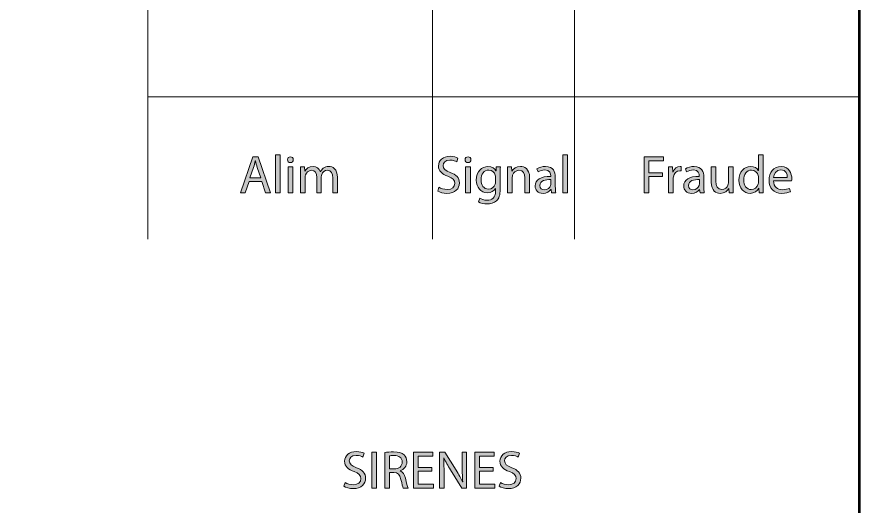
# Model space of a CAD drawing. Header units: inches. Extents: x 0 to 360, y -268 to 0.
# Drawn here: x 219.63 to 267, y -195.02 to -167.51 of the extents above; entities that cross this region are included whole.
import ezdxf

# ---------------------------------------------------------------- set-up
doc = ezdxf.new("R2010")
doc.units = ezdxf.units.IN
doc.header["$MEASUREMENT"] = 0
doc.layers.add('Layer 1', color=7, linetype='Continuous')

# ---------------------------------------------------------------- blocks, each defined once
blk = doc.blocks.new('block 26')
at = {"layer": 'Layer 1'}
h = blk.add_hatch(color=250, dxfattribs=at)
h.dxf.hatch_style = 2
h.paths.add_polyline_path([(250.34, -175.271), (250.603, -175.271), (250.603, -177.4), (250.34, -177.4)])
h = blk.add_hatch(color=250, dxfattribs=at)
h.dxf.hatch_style = 2
edge = h.paths.add_edge_path()
edge.add_spline(control_points=[(243.367, -177.082), (243.485, -177.157), (243.653, -177.214), (243.832, -177.214), (244.099, -177.214), (244.255, -177.073), (244.255, -176.869), (244.255, -176.684), (244.147, -176.573), (243.875, -176.471), (243.544, -176.351), (243.341, -176.177), (243.341, -175.895), (243.341, -175.58), (243.602, -175.346), (243.994, -175.346), (244.198, -175.346), (244.351, -175.394), (244.438, -175.445), (244.438, -175.445), (244.366, -175.658), (244.366, -175.658), (244.303, -175.619), (244.168, -175.562), (243.985, -175.562), (243.709, -175.562), (243.604, -175.727), (243.604, -175.865), (243.604, -176.054), (243.727, -176.147), (244.006, -176.255), (244.348, -176.387), (244.519, -176.552), (244.519, -176.848), (244.519, -177.16), (244.291, -177.433), (243.815, -177.433), (243.62, -177.433), (243.407, -177.373), (243.298, -177.301), (243.298, -177.301), (243.367, -177.082), (243.367, -177.082)], knot_values=[0, 0, 0, 0, 1, 1, 1, 2, 2, 2, 3, 3, 3, 4, 4, 4, 5, 5, 5, 6, 6, 6, 7, 7, 7, 8, 8, 8, 9, 9, 9, 10, 10, 10, 11, 11, 11, 12, 12, 12, 13, 13, 13, 14, 14, 14, 14], degree=3, periodic=1)
h = blk.add_hatch(color=250, dxfattribs=at)
h.dxf.hatch_style = 2
edge = h.paths.add_edge_path()
edge.add_spline(control_points=[(245.164, -175.541), (245.164, -175.631), (245.101, -175.703), (244.996, -175.703), (244.9, -175.703), (244.837, -175.631), (244.837, -175.541), (244.837, -175.451), (244.903, -175.376), (245.002, -175.376), (245.098, -175.376), (245.164, -175.448), (245.164, -175.541)], knot_values=[0, 0, 0, 0, 1, 1, 1, 2, 2, 2, 3, 3, 3, 4, 4, 4, 4], degree=3, periodic=1)
h.paths.add_polyline_path([(244.87, -177.4), (244.87, -175.949), (245.133, -175.949), (245.133, -177.4)])
h = blk.add_hatch(color=250, dxfattribs=at)
h.dxf.hatch_style = 2
edge = h.paths.add_edge_path()
edge.add_spline(control_points=[(246.812, -177.187), (246.812, -177.523), (246.744, -177.724), (246.606, -177.853), (246.462, -177.982), (246.258, -178.027), (246.075, -178.027), (245.901, -178.027), (245.709, -177.985), (245.592, -177.907), (245.592, -177.907), (245.658, -177.703), (245.658, -177.703), (245.754, -177.766), (245.904, -177.82), (246.084, -177.82), (246.354, -177.82), (246.552, -177.679), (246.552, -177.31), (246.552, -177.31), (246.552, -177.151), (246.552, -177.151), (246.552, -177.151), (246.546, -177.151), (246.546, -177.151), (246.468, -177.286), (246.309, -177.394), (246.084, -177.394), (245.725, -177.394), (245.466, -177.088), (245.466, -176.687), (245.466, -176.195), (245.787, -175.919), (246.123, -175.919), (246.375, -175.919), (246.51, -176.048), (246.576, -176.168), (246.576, -176.168), (246.582, -176.168), (246.582, -176.168), (246.582, -176.168), (246.591, -175.949), (246.591, -175.949), (246.591, -175.949), (246.825, -175.949), (246.825, -175.949), (246.816, -176.051), (246.812, -176.171), (246.812, -176.345), (246.812, -176.345), (246.812, -177.187), (246.812, -177.187)], knot_values=[0, 0, 0, 0, 1, 1, 1, 2, 2, 2, 3, 3, 3, 4, 4, 4, 5, 5, 5, 6, 6, 6, 7, 7, 7, 8, 8, 8, 9, 9, 9, 10, 10, 10, 11, 11, 11, 12, 12, 12, 13, 13, 13, 14, 14, 14, 15, 15, 15, 16, 16, 16, 17, 17, 17, 17], degree=3, periodic=1)
edge = h.paths.add_edge_path()
edge.add_spline(control_points=[(246.549, -176.522), (246.549, -176.477), (246.546, -176.438), (246.534, -176.405), (246.486, -176.249), (246.36, -176.123), (246.165, -176.123), (245.913, -176.123), (245.733, -176.336), (245.733, -176.672), (245.733, -176.956), (245.88, -177.193), (246.162, -177.193), (246.327, -177.193), (246.474, -177.091), (246.528, -176.923), (246.543, -176.878), (246.549, -176.827), (246.549, -176.782), (246.549, -176.782), (246.549, -176.522), (246.549, -176.522)], knot_values=[0, 0, 0, 0, 1, 1, 1, 2, 2, 2, 3, 3, 3, 4, 4, 4, 5, 5, 5, 6, 6, 6, 7, 7, 7, 7], degree=3, periodic=1)
h = blk.add_hatch(color=250, dxfattribs=at)
h.dxf.hatch_style = 2
edge = h.paths.add_edge_path()
edge.add_spline(control_points=[(247.23, -176.342), (247.23, -176.189), (247.227, -176.069), (247.218, -175.949), (247.218, -175.949), (247.452, -175.949), (247.452, -175.949), (247.452, -175.949), (247.466, -176.189), (247.466, -176.189), (247.466, -176.189), (247.473, -176.189), (247.473, -176.189), (247.544, -176.054), (247.712, -175.919), (247.952, -175.919), (248.153, -175.919), (248.465, -176.039), (248.465, -176.537), (248.465, -176.537), (248.465, -177.4), (248.465, -177.4), (248.465, -177.4), (248.201, -177.4), (248.201, -177.4), (248.201, -177.4), (248.201, -176.564), (248.201, -176.564), (248.201, -176.33), (248.114, -176.135), (247.865, -176.135), (247.694, -176.135), (247.559, -176.258), (247.512, -176.405), (247.499, -176.438), (247.493, -176.483), (247.493, -176.528), (247.493, -176.528), (247.493, -177.4), (247.493, -177.4), (247.493, -177.4), (247.23, -177.4), (247.23, -177.4), (247.23, -177.4), (247.23, -176.342), (247.23, -176.342)], knot_values=[0, 0, 0, 0, 1, 1, 1, 2, 2, 2, 3, 3, 3, 4, 4, 4, 5, 5, 5, 6, 6, 6, 7, 7, 7, 8, 8, 8, 9, 9, 9, 10, 10, 10, 11, 11, 11, 12, 12, 12, 13, 13, 13, 14, 14, 14, 15, 15, 15, 15], degree=3, periodic=1)
h = blk.add_hatch(color=250, dxfattribs=at)
h.dxf.hatch_style = 2
edge = h.paths.add_edge_path()
edge.add_spline(control_points=[(249.913, -177.052), (249.913, -177.178), (249.919, -177.301), (249.934, -177.4), (249.934, -177.4), (249.697, -177.4), (249.697, -177.4), (249.697, -177.4), (249.677, -177.217), (249.677, -177.217), (249.677, -177.217), (249.667, -177.217), (249.667, -177.217), (249.586, -177.331), (249.431, -177.433), (249.223, -177.433), (248.93, -177.433), (248.78, -177.226), (248.78, -177.016), (248.78, -176.666), (249.092, -176.474), (249.653, -176.477), (249.653, -176.477), (249.653, -176.447), (249.653, -176.447), (249.653, -176.33), (249.62, -176.111), (249.323, -176.114), (249.185, -176.114), (249.044, -176.153), (248.942, -176.222), (248.942, -176.222), (248.882, -176.045), (248.882, -176.045), (249.002, -175.97), (249.179, -175.919), (249.362, -175.919), (249.806, -175.919), (249.913, -176.222), (249.913, -176.51), (249.913, -176.51), (249.913, -177.052), (249.913, -177.052)], knot_values=[0, 0, 0, 0, 1, 1, 1, 2, 2, 2, 3, 3, 3, 4, 4, 4, 5, 5, 5, 6, 6, 6, 7, 7, 7, 8, 8, 8, 9, 9, 9, 10, 10, 10, 11, 11, 11, 12, 12, 12, 13, 13, 13, 14, 14, 14, 14], degree=3, periodic=1)
edge = h.paths.add_edge_path()
edge.add_spline(control_points=[(249.658, -176.66), (249.371, -176.654), (249.044, -176.705), (249.044, -176.986), (249.044, -177.16), (249.158, -177.238), (249.29, -177.238), (249.482, -177.238), (249.604, -177.118), (249.646, -176.995), (249.655, -176.965), (249.658, -176.935), (249.658, -176.912), (249.658, -176.912), (249.658, -176.66), (249.658, -176.66)], knot_values=[0, 0, 0, 0, 1, 1, 1, 2, 2, 2, 3, 3, 3, 4, 4, 4, 5, 5, 5, 5], degree=3, periodic=1)
at = {"layer": 'Layer 1', "lineweight": 0}
for points in [[(250.34, -175.271), (250.603, -175.271), (250.603, -177.4), (250.34, -177.4), (250.34, -175.271)], [(244.87, -177.4), (244.87, -175.949), (245.133, -175.949), (245.133, -177.4), (244.87, -177.4)]]:
    blk.add_lwpolyline(points, dxfattribs=at)
for points, knots in [([(243.367, -177.082), (243.485, -177.157), (243.653, -177.214), (243.832, -177.214), (244.099, -177.214), (244.255, -177.073), (244.255, -176.869), (244.255, -176.684), (244.147, -176.573), (243.875, -176.471), (243.544, -176.351), (243.341, -176.177), (243.341, -175.895), (243.341, -175.58), (243.602, -175.346), (243.994, -175.346), (244.198, -175.346), (244.351, -175.394), (244.438, -175.445), (244.438, -175.445), (244.366, -175.658), (244.366, -175.658), (244.303, -175.619), (244.168, -175.562), (243.985, -175.562), (243.709, -175.562), (243.604, -175.727), (243.604, -175.865), (243.604, -176.054), (243.727, -176.147), (244.006, -176.255), (244.348, -176.387), (244.519, -176.552), (244.519, -176.848), (244.519, -177.16), (244.291, -177.433), (243.815, -177.433), (243.62, -177.433), (243.407, -177.373), (243.298, -177.301), (243.298, -177.301), (243.367, -177.082), (243.367, -177.082)], [0, 0, 0, 0, 1, 1, 1, 2, 2, 2, 3, 3, 3, 4, 4, 4, 5, 5, 5, 6, 6, 6, 7, 7, 7, 8, 8, 8, 9, 9, 9, 10, 10, 10, 11, 11, 11, 12, 12, 12, 13, 13, 13, 14, 14, 14, 14]), ([(245.164, -175.541), (245.164, -175.631), (245.101, -175.703), (244.996, -175.703), (244.9, -175.703), (244.837, -175.631), (244.837, -175.541), (244.837, -175.451), (244.903, -175.376), (245.002, -175.376), (245.098, -175.376), (245.164, -175.448), (245.164, -175.541)], [0, 0, 0, 0, 1, 1, 1, 2, 2, 2, 3, 3, 3, 4, 4, 4, 4]), ([(246.812, -177.187), (246.812, -177.523), (246.744, -177.724), (246.606, -177.853), (246.462, -177.982), (246.258, -178.027), (246.075, -178.027), (245.901, -178.027), (245.709, -177.985), (245.592, -177.907), (245.592, -177.907), (245.658, -177.703), (245.658, -177.703), (245.754, -177.766), (245.904, -177.82), (246.084, -177.82), (246.354, -177.82), (246.552, -177.679), (246.552, -177.31), (246.552, -177.31), (246.552, -177.151), (246.552, -177.151), (246.552, -177.151), (246.546, -177.151), (246.546, -177.151), (246.468, -177.286), (246.309, -177.394), (246.084, -177.394), (245.725, -177.394), (245.466, -177.088), (245.466, -176.687), (245.466, -176.195), (245.787, -175.919), (246.123, -175.919), (246.375, -175.919), (246.51, -176.048), (246.576, -176.168), (246.576, -176.168), (246.582, -176.168), (246.582, -176.168), (246.582, -176.168), (246.591, -175.949), (246.591, -175.949), (246.591, -175.949), (246.825, -175.949), (246.825, -175.949), (246.816, -176.051), (246.812, -176.171), (246.812, -176.345), (246.812, -176.345), (246.812, -177.187), (246.812, -177.187)], [0, 0, 0, 0, 1, 1, 1, 2, 2, 2, 3, 3, 3, 4, 4, 4, 5, 5, 5, 6, 6, 6, 7, 7, 7, 8, 8, 8, 9, 9, 9, 10, 10, 10, 11, 11, 11, 12, 12, 12, 13, 13, 13, 14, 14, 14, 15, 15, 15, 16, 16, 16, 17, 17, 17, 17]), ([(246.549, -176.522), (246.549, -176.477), (246.546, -176.438), (246.534, -176.405), (246.486, -176.249), (246.36, -176.123), (246.165, -176.123), (245.913, -176.123), (245.733, -176.336), (245.733, -176.672), (245.733, -176.956), (245.88, -177.193), (246.162, -177.193), (246.327, -177.193), (246.474, -177.091), (246.528, -176.923), (246.543, -176.878), (246.549, -176.827), (246.549, -176.782), (246.549, -176.782), (246.549, -176.522), (246.549, -176.522)], [0, 0, 0, 0, 1, 1, 1, 2, 2, 2, 3, 3, 3, 4, 4, 4, 5, 5, 5, 6, 6, 6, 7, 7, 7, 7]), ([(247.23, -176.342), (247.23, -176.189), (247.227, -176.069), (247.218, -175.949), (247.218, -175.949), (247.452, -175.949), (247.452, -175.949), (247.452, -175.949), (247.466, -176.189), (247.466, -176.189), (247.466, -176.189), (247.473, -176.189), (247.473, -176.189), (247.544, -176.054), (247.712, -175.919), (247.952, -175.919), (248.153, -175.919), (248.465, -176.039), (248.465, -176.537), (248.465, -176.537), (248.465, -177.4), (248.465, -177.4), (248.465, -177.4), (248.201, -177.4), (248.201, -177.4), (248.201, -177.4), (248.201, -176.564), (248.201, -176.564), (248.201, -176.33), (248.114, -176.135), (247.865, -176.135), (247.694, -176.135), (247.559, -176.258), (247.512, -176.405), (247.499, -176.438), (247.493, -176.483), (247.493, -176.528), (247.493, -176.528), (247.493, -177.4), (247.493, -177.4), (247.493, -177.4), (247.23, -177.4), (247.23, -177.4), (247.23, -177.4), (247.23, -176.342), (247.23, -176.342)], [0, 0, 0, 0, 1, 1, 1, 2, 2, 2, 3, 3, 3, 4, 4, 4, 5, 5, 5, 6, 6, 6, 7, 7, 7, 8, 8, 8, 9, 9, 9, 10, 10, 10, 11, 11, 11, 12, 12, 12, 13, 13, 13, 14, 14, 14, 15, 15, 15, 15]), ([(249.913, -177.052), (249.913, -177.178), (249.919, -177.301), (249.934, -177.4), (249.934, -177.4), (249.697, -177.4), (249.697, -177.4), (249.697, -177.4), (249.677, -177.217), (249.677, -177.217), (249.677, -177.217), (249.667, -177.217), (249.667, -177.217), (249.586, -177.331), (249.431, -177.433), (249.223, -177.433), (248.93, -177.433), (248.78, -177.226), (248.78, -177.016), (248.78, -176.666), (249.092, -176.474), (249.653, -176.477), (249.653, -176.477), (249.653, -176.447), (249.653, -176.447), (249.653, -176.33), (249.62, -176.111), (249.323, -176.114), (249.185, -176.114), (249.044, -176.153), (248.942, -176.222), (248.942, -176.222), (248.882, -176.045), (248.882, -176.045), (249.002, -175.97), (249.179, -175.919), (249.362, -175.919), (249.806, -175.919), (249.913, -176.222), (249.913, -176.51), (249.913, -176.51), (249.913, -177.052), (249.913, -177.052)], [0, 0, 0, 0, 1, 1, 1, 2, 2, 2, 3, 3, 3, 4, 4, 4, 5, 5, 5, 6, 6, 6, 7, 7, 7, 8, 8, 8, 9, 9, 9, 10, 10, 10, 11, 11, 11, 12, 12, 12, 13, 13, 13, 14, 14, 14, 14]), ([(249.658, -176.66), (249.371, -176.654), (249.044, -176.705), (249.044, -176.986), (249.044, -177.16), (249.158, -177.238), (249.29, -177.238), (249.482, -177.238), (249.604, -177.118), (249.646, -176.995), (249.655, -176.965), (249.658, -176.935), (249.658, -176.912), (249.658, -176.912), (249.658, -176.66), (249.658, -176.66)], [0, 0, 0, 0, 1, 1, 1, 2, 2, 2, 3, 3, 3, 4, 4, 4, 5, 5, 5, 5])]:
    blk.add_open_spline(points, degree=3, knots=knots, dxfattribs=at)
blk = doc.blocks.new('block 29')
at = {"layer": 'Layer 1'}
h = blk.add_hatch(color=250, dxfattribs=at)
h.dxf.hatch_style = 2
edge = h.paths.add_edge_path()
edge.add_spline(control_points=[(261.596, -175.271), (261.596, -175.271), (261.596, -177.025), (261.596, -177.025), (261.596, -177.154), (261.602, -177.301), (261.608, -177.4), (261.608, -177.4), (261.374, -177.4), (261.374, -177.4), (261.374, -177.4), (261.362, -177.148), (261.362, -177.148), (261.362, -177.148), (261.353, -177.148), (261.353, -177.148), (261.275, -177.31), (261.101, -177.433), (260.864, -177.433), (260.514, -177.433), (260.241, -177.136), (260.241, -176.696), (260.237, -176.213), (260.541, -175.919), (260.891, -175.919), (261.116, -175.919), (261.263, -176.024), (261.329, -176.138), (261.329, -176.138), (261.335, -176.138), (261.335, -176.138), (261.335, -176.138), (261.335, -175.271), (261.335, -175.271), (261.335, -175.271), (261.596, -175.271), (261.596, -175.271)], knot_values=[0, 0, 0, 0, 1, 1, 1, 2, 2, 2, 3, 3, 3, 4, 4, 4, 5, 5, 5, 6, 6, 6, 7, 7, 7, 8, 8, 8, 9, 9, 9, 10, 10, 10, 11, 11, 11, 12, 12, 12, 12], degree=3, periodic=1)
edge = h.paths.add_edge_path()
edge.add_spline(control_points=[(261.335, -176.54), (261.335, -176.507), (261.332, -176.462), (261.323, -176.429), (261.284, -176.264), (261.14, -176.126), (260.942, -176.126), (260.669, -176.126), (260.507, -176.366), (260.507, -176.684), (260.507, -176.977), (260.654, -177.22), (260.936, -177.22), (261.113, -177.22), (261.275, -177.1), (261.323, -176.905), (261.332, -176.869), (261.335, -176.833), (261.335, -176.792), (261.335, -176.792), (261.335, -176.54), (261.335, -176.54)], knot_values=[0, 0, 0, 0, 1, 1, 1, 2, 2, 2, 3, 3, 3, 4, 4, 4, 5, 5, 5, 6, 6, 6, 7, 7, 7, 7], degree=3, periodic=1)
h = blk.add_hatch(color=250, dxfattribs=at)
h.dxf.hatch_style = 2
h.paths.add_polyline_path([(254.906, -175.379), (255.994, -175.379), (255.994, -175.598), (255.17, -175.598), (255.17, -176.27), (255.931, -176.27), (255.931, -176.486), (255.17, -176.486), (255.17, -177.4), (254.906, -177.4)])
h = blk.add_hatch(color=250, dxfattribs=at)
h.dxf.hatch_style = 2
edge = h.paths.add_edge_path()
edge.add_spline(control_points=[(256.282, -176.402), (256.282, -176.231), (256.28, -176.084), (256.271, -175.949), (256.271, -175.949), (256.501, -175.949), (256.501, -175.949), (256.501, -175.949), (256.513, -176.237), (256.513, -176.237), (256.513, -176.237), (256.522, -176.237), (256.522, -176.237), (256.588, -176.042), (256.75, -175.919), (256.927, -175.919), (256.954, -175.919), (256.975, -175.922), (256.999, -175.925), (256.999, -175.925), (256.999, -176.174), (256.999, -176.174), (256.972, -176.168), (256.945, -176.168), (256.909, -176.168), (256.723, -176.168), (256.591, -176.306), (256.555, -176.504), (256.549, -176.54), (256.546, -176.585), (256.546, -176.627), (256.546, -176.627), (256.546, -177.4), (256.546, -177.4), (256.546, -177.4), (256.282, -177.4), (256.282, -177.4), (256.282, -177.4), (256.282, -176.402), (256.282, -176.402)], knot_values=[0, 0, 0, 0, 1, 1, 1, 2, 2, 2, 3, 3, 3, 4, 4, 4, 5, 5, 5, 6, 6, 6, 7, 7, 7, 8, 8, 8, 9, 9, 9, 10, 10, 10, 11, 11, 11, 12, 12, 12, 13, 13, 13, 13], degree=3, periodic=1)
h = blk.add_hatch(color=250, dxfattribs=at)
h.dxf.hatch_style = 2
edge = h.paths.add_edge_path()
edge.add_spline(control_points=[(258.267, -177.052), (258.267, -177.178), (258.274, -177.301), (258.288, -177.4), (258.288, -177.4), (258.052, -177.4), (258.052, -177.4), (258.052, -177.4), (258.03, -177.217), (258.03, -177.217), (258.03, -177.217), (258.021, -177.217), (258.021, -177.217), (257.941, -177.331), (257.784, -177.433), (257.578, -177.433), (257.284, -177.433), (257.134, -177.226), (257.134, -177.016), (257.134, -176.666), (257.445, -176.474), (258.006, -176.477), (258.006, -176.477), (258.006, -176.447), (258.006, -176.447), (258.006, -176.33), (257.973, -176.111), (257.677, -176.114), (257.538, -176.114), (257.398, -176.153), (257.296, -176.222), (257.296, -176.222), (257.236, -176.045), (257.236, -176.045), (257.356, -175.97), (257.533, -175.919), (257.716, -175.919), (258.159, -175.919), (258.267, -176.222), (258.267, -176.51), (258.267, -176.51), (258.267, -177.052), (258.267, -177.052)], knot_values=[0, 0, 0, 0, 1, 1, 1, 2, 2, 2, 3, 3, 3, 4, 4, 4, 5, 5, 5, 6, 6, 6, 7, 7, 7, 8, 8, 8, 9, 9, 9, 10, 10, 10, 11, 11, 11, 12, 12, 12, 13, 13, 13, 14, 14, 14, 14], degree=3, periodic=1)
edge = h.paths.add_edge_path()
edge.add_spline(control_points=[(258.013, -176.66), (257.724, -176.654), (257.398, -176.705), (257.398, -176.986), (257.398, -177.16), (257.512, -177.238), (257.644, -177.238), (257.835, -177.238), (257.959, -177.118), (258.001, -176.995), (258.01, -176.965), (258.013, -176.935), (258.013, -176.912), (258.013, -176.912), (258.013, -176.66), (258.013, -176.66)], knot_values=[0, 0, 0, 0, 1, 1, 1, 2, 2, 2, 3, 3, 3, 4, 4, 4, 5, 5, 5, 5], degree=3, periodic=1)
h = blk.add_hatch(color=250, dxfattribs=at)
h.dxf.hatch_style = 2
edge = h.paths.add_edge_path()
edge.add_spline(control_points=[(259.907, -177.001), (259.907, -177.154), (259.911, -177.286), (259.92, -177.4), (259.92, -177.4), (259.685, -177.4), (259.685, -177.4), (259.685, -177.4), (259.671, -177.163), (259.671, -177.163), (259.671, -177.163), (259.665, -177.163), (259.665, -177.163), (259.599, -177.28), (259.443, -177.433), (259.185, -177.433), (258.957, -177.433), (258.684, -177.304), (258.684, -176.797), (258.684, -176.797), (258.684, -175.949), (258.684, -175.949), (258.684, -175.949), (258.948, -175.949), (258.948, -175.949), (258.948, -175.949), (258.948, -176.75), (258.948, -176.75), (258.948, -177.025), (259.035, -177.214), (259.272, -177.214), (259.449, -177.214), (259.572, -177.091), (259.62, -176.971), (259.634, -176.935), (259.643, -176.888), (259.643, -176.837), (259.643, -176.837), (259.643, -175.949), (259.643, -175.949), (259.643, -175.949), (259.907, -175.949), (259.907, -175.949), (259.907, -175.949), (259.907, -177.001), (259.907, -177.001)], knot_values=[0, 0, 0, 0, 1, 1, 1, 2, 2, 2, 3, 3, 3, 4, 4, 4, 5, 5, 5, 6, 6, 6, 7, 7, 7, 8, 8, 8, 9, 9, 9, 10, 10, 10, 11, 11, 11, 12, 12, 12, 13, 13, 13, 14, 14, 14, 15, 15, 15, 15], degree=3, periodic=1)
h = blk.add_hatch(color=250, dxfattribs=at)
h.dxf.hatch_style = 2
edge = h.paths.add_edge_path()
edge.add_spline(control_points=[(262.184, -176.723), (262.189, -177.079), (262.415, -177.226), (262.681, -177.226), (262.87, -177.226), (262.987, -177.193), (263.083, -177.151), (263.083, -177.151), (263.131, -177.34), (263.131, -177.34), (263.038, -177.382), (262.876, -177.433), (262.645, -177.433), (262.199, -177.433), (261.932, -177.136), (261.932, -176.699), (261.932, -176.261), (262.189, -175.919), (262.612, -175.919), (263.089, -175.919), (263.212, -176.333), (263.212, -176.6), (263.212, -176.654), (263.209, -176.693), (263.203, -176.723), (263.203, -176.723), (262.184, -176.723), (262.184, -176.723)], knot_values=[0, 0, 0, 0, 1, 1, 1, 2, 2, 2, 3, 3, 3, 4, 4, 4, 5, 5, 5, 6, 6, 6, 7, 7, 7, 8, 8, 8, 9, 9, 9, 9], degree=3, periodic=1)
edge = h.paths.add_edge_path()
edge.add_spline(control_points=[(262.957, -176.534), (262.96, -176.369), (262.888, -176.108), (262.592, -176.108), (262.322, -176.108), (262.208, -176.351), (262.187, -176.534), (262.187, -176.534), (262.957, -176.534), (262.957, -176.534)], knot_values=[0, 0, 0, 0, 1, 1, 1, 2, 2, 2, 3, 3, 3, 3], degree=3, periodic=1)
at = {"layer": 'Layer 1', "lineweight": 0}
blk.add_lwpolyline([(254.906, -175.379), (255.994, -175.379), (255.994, -175.598), (255.17, -175.598), (255.17, -176.27), (255.931, -176.27), (255.931, -176.486), (255.17, -176.486), (255.17, -177.4), (254.906, -177.4), (254.906, -175.379)], dxfattribs=at)
for points, knots in [([(261.596, -175.271), (261.596, -175.271), (261.596, -177.025), (261.596, -177.025), (261.596, -177.154), (261.602, -177.301), (261.608, -177.4), (261.608, -177.4), (261.374, -177.4), (261.374, -177.4), (261.374, -177.4), (261.362, -177.148), (261.362, -177.148), (261.362, -177.148), (261.353, -177.148), (261.353, -177.148), (261.275, -177.31), (261.101, -177.433), (260.864, -177.433), (260.514, -177.433), (260.241, -177.136), (260.241, -176.696), (260.237, -176.213), (260.541, -175.919), (260.891, -175.919), (261.116, -175.919), (261.263, -176.024), (261.329, -176.138), (261.329, -176.138), (261.335, -176.138), (261.335, -176.138), (261.335, -176.138), (261.335, -175.271), (261.335, -175.271), (261.335, -175.271), (261.596, -175.271), (261.596, -175.271)], [0, 0, 0, 0, 1, 1, 1, 2, 2, 2, 3, 3, 3, 4, 4, 4, 5, 5, 5, 6, 6, 6, 7, 7, 7, 8, 8, 8, 9, 9, 9, 10, 10, 10, 11, 11, 11, 12, 12, 12, 12]), ([(256.282, -176.402), (256.282, -176.231), (256.28, -176.084), (256.271, -175.949), (256.271, -175.949), (256.501, -175.949), (256.501, -175.949), (256.501, -175.949), (256.513, -176.237), (256.513, -176.237), (256.513, -176.237), (256.522, -176.237), (256.522, -176.237), (256.588, -176.042), (256.75, -175.919), (256.927, -175.919), (256.954, -175.919), (256.975, -175.922), (256.999, -175.925), (256.999, -175.925), (256.999, -176.174), (256.999, -176.174), (256.972, -176.168), (256.945, -176.168), (256.909, -176.168), (256.723, -176.168), (256.591, -176.306), (256.555, -176.504), (256.549, -176.54), (256.546, -176.585), (256.546, -176.627), (256.546, -176.627), (256.546, -177.4), (256.546, -177.4), (256.546, -177.4), (256.282, -177.4), (256.282, -177.4), (256.282, -177.4), (256.282, -176.402), (256.282, -176.402)], [0, 0, 0, 0, 1, 1, 1, 2, 2, 2, 3, 3, 3, 4, 4, 4, 5, 5, 5, 6, 6, 6, 7, 7, 7, 8, 8, 8, 9, 9, 9, 10, 10, 10, 11, 11, 11, 12, 12, 12, 13, 13, 13, 13]), ([(258.267, -177.052), (258.267, -177.178), (258.274, -177.301), (258.288, -177.4), (258.288, -177.4), (258.052, -177.4), (258.052, -177.4), (258.052, -177.4), (258.03, -177.217), (258.03, -177.217), (258.03, -177.217), (258.021, -177.217), (258.021, -177.217), (257.941, -177.331), (257.784, -177.433), (257.578, -177.433), (257.284, -177.433), (257.134, -177.226), (257.134, -177.016), (257.134, -176.666), (257.445, -176.474), (258.006, -176.477), (258.006, -176.477), (258.006, -176.447), (258.006, -176.447), (258.006, -176.33), (257.973, -176.111), (257.677, -176.114), (257.538, -176.114), (257.398, -176.153), (257.296, -176.222), (257.296, -176.222), (257.236, -176.045), (257.236, -176.045), (257.356, -175.97), (257.533, -175.919), (257.716, -175.919), (258.159, -175.919), (258.267, -176.222), (258.267, -176.51), (258.267, -176.51), (258.267, -177.052), (258.267, -177.052)], [0, 0, 0, 0, 1, 1, 1, 2, 2, 2, 3, 3, 3, 4, 4, 4, 5, 5, 5, 6, 6, 6, 7, 7, 7, 8, 8, 8, 9, 9, 9, 10, 10, 10, 11, 11, 11, 12, 12, 12, 13, 13, 13, 14, 14, 14, 14]), ([(259.907, -177.001), (259.907, -177.154), (259.911, -177.286), (259.92, -177.4), (259.92, -177.4), (259.685, -177.4), (259.685, -177.4), (259.685, -177.4), (259.671, -177.163), (259.671, -177.163), (259.671, -177.163), (259.665, -177.163), (259.665, -177.163), (259.599, -177.28), (259.443, -177.433), (259.185, -177.433), (258.957, -177.433), (258.684, -177.304), (258.684, -176.797), (258.684, -176.797), (258.684, -175.949), (258.684, -175.949), (258.684, -175.949), (258.948, -175.949), (258.948, -175.949), (258.948, -175.949), (258.948, -176.75), (258.948, -176.75), (258.948, -177.025), (259.035, -177.214), (259.272, -177.214), (259.449, -177.214), (259.572, -177.091), (259.62, -176.971), (259.634, -176.935), (259.643, -176.888), (259.643, -176.837), (259.643, -176.837), (259.643, -175.949), (259.643, -175.949), (259.643, -175.949), (259.907, -175.949), (259.907, -175.949), (259.907, -175.949), (259.907, -177.001), (259.907, -177.001)], [0, 0, 0, 0, 1, 1, 1, 2, 2, 2, 3, 3, 3, 4, 4, 4, 5, 5, 5, 6, 6, 6, 7, 7, 7, 8, 8, 8, 9, 9, 9, 10, 10, 10, 11, 11, 11, 12, 12, 12, 13, 13, 13, 14, 14, 14, 15, 15, 15, 15]), ([(261.335, -176.54), (261.335, -176.507), (261.332, -176.462), (261.323, -176.429), (261.284, -176.264), (261.14, -176.126), (260.942, -176.126), (260.669, -176.126), (260.507, -176.366), (260.507, -176.684), (260.507, -176.977), (260.654, -177.22), (260.936, -177.22), (261.113, -177.22), (261.275, -177.1), (261.323, -176.905), (261.332, -176.869), (261.335, -176.833), (261.335, -176.792), (261.335, -176.792), (261.335, -176.54), (261.335, -176.54)], [0, 0, 0, 0, 1, 1, 1, 2, 2, 2, 3, 3, 3, 4, 4, 4, 5, 5, 5, 6, 6, 6, 7, 7, 7, 7]), ([(262.184, -176.723), (262.189, -177.079), (262.415, -177.226), (262.681, -177.226), (262.87, -177.226), (262.987, -177.193), (263.083, -177.151), (263.083, -177.151), (263.131, -177.34), (263.131, -177.34), (263.038, -177.382), (262.876, -177.433), (262.645, -177.433), (262.199, -177.433), (261.932, -177.136), (261.932, -176.699), (261.932, -176.261), (262.189, -175.919), (262.612, -175.919), (263.089, -175.919), (263.212, -176.333), (263.212, -176.6), (263.212, -176.654), (263.209, -176.693), (263.203, -176.723), (263.203, -176.723), (262.184, -176.723), (262.184, -176.723)], [0, 0, 0, 0, 1, 1, 1, 2, 2, 2, 3, 3, 3, 4, 4, 4, 5, 5, 5, 6, 6, 6, 7, 7, 7, 8, 8, 8, 9, 9, 9, 9]), ([(262.957, -176.534), (262.96, -176.369), (262.888, -176.108), (262.592, -176.108), (262.322, -176.108), (262.208, -176.351), (262.187, -176.534), (262.187, -176.534), (262.957, -176.534), (262.957, -176.534)], [0, 0, 0, 0, 1, 1, 1, 2, 2, 2, 3, 3, 3, 3]), ([(258.013, -176.66), (257.724, -176.654), (257.398, -176.705), (257.398, -176.986), (257.398, -177.16), (257.512, -177.238), (257.644, -177.238), (257.835, -177.238), (257.959, -177.118), (258.001, -176.995), (258.01, -176.965), (258.013, -176.935), (258.013, -176.912), (258.013, -176.912), (258.013, -176.66), (258.013, -176.66)], [0, 0, 0, 0, 1, 1, 1, 2, 2, 2, 3, 3, 3, 4, 4, 4, 5, 5, 5, 5])]:
    blk.add_open_spline(points, degree=3, knots=knots, dxfattribs=at)
blk = doc.blocks.new('block 38')
at = {"layer": 'Layer 1'}
h = blk.add_hatch(color=250, dxfattribs=at)
h.dxf.hatch_style = 2
h.paths.add_polyline_path([(234.177, -175.271), (234.441, -175.271), (234.441, -177.4), (234.177, -177.4)])
h = blk.add_hatch(color=250, dxfattribs=at)
h.dxf.hatch_style = 2
h.paths.add_polyline_path([(232.687, -176.765), (232.477, -177.4), (232.207, -177.4), (232.896, -175.379), (233.209, -175.379), (233.898, -177.4), (233.619, -177.4), (233.403, -176.765)])
edge = h.paths.add_edge_path()
edge.add_spline(control_points=[(233.353, -176.561), (233.353, -176.561), (233.151, -175.979), (233.151, -175.979), (233.107, -175.847), (233.076, -175.727), (233.047, -175.61), (233.047, -175.61), (233.04, -175.61), (233.04, -175.61), (233.011, -175.727), (232.98, -175.853), (232.938, -175.976), (232.938, -175.976), (232.741, -176.561), (232.741, -176.561), (232.741, -176.561), (233.353, -176.561), (233.353, -176.561)], knot_values=[0, 0, 0, 0, 1, 1, 1, 2, 2, 2, 3, 3, 3, 4, 4, 4, 5, 5, 5, 6, 6, 6, 6], degree=3, periodic=1)
h = blk.add_hatch(color=250, dxfattribs=at)
h.dxf.hatch_style = 2
edge = h.paths.add_edge_path()
edge.add_spline(control_points=[(235.178, -175.541), (235.178, -175.631), (235.116, -175.703), (235.011, -175.703), (234.915, -175.703), (234.852, -175.631), (234.852, -175.541), (234.852, -175.451), (234.918, -175.376), (235.016, -175.376), (235.113, -175.376), (235.178, -175.448), (235.178, -175.541)], knot_values=[0, 0, 0, 0, 1, 1, 1, 2, 2, 2, 3, 3, 3, 4, 4, 4, 4], degree=3, periodic=1)
h.paths.add_polyline_path([(234.885, -177.4), (234.885, -175.949), (235.149, -175.949), (235.149, -177.4)])
h = blk.add_hatch(color=250, dxfattribs=at)
h.dxf.hatch_style = 2
edge = h.paths.add_edge_path()
edge.add_spline(control_points=[(235.586, -176.342), (235.586, -176.189), (235.58, -176.069), (235.575, -175.949), (235.575, -175.949), (235.805, -175.949), (235.805, -175.949), (235.805, -175.949), (235.817, -176.186), (235.817, -176.186), (235.817, -176.186), (235.826, -176.186), (235.826, -176.186), (235.907, -176.048), (236.042, -175.919), (236.285, -175.919), (236.48, -175.919), (236.629, -176.039), (236.693, -176.21), (236.693, -176.21), (236.698, -176.21), (236.698, -176.21), (236.744, -176.126), (236.804, -176.066), (236.864, -176.021), (236.951, -175.955), (237.044, -175.919), (237.181, -175.919), (237.376, -175.919), (237.661, -176.045), (237.661, -176.549), (237.661, -176.549), (237.661, -177.4), (237.661, -177.4), (237.661, -177.4), (237.403, -177.4), (237.403, -177.4), (237.403, -177.4), (237.403, -176.582), (237.403, -176.582), (237.403, -176.3), (237.299, -176.135), (237.088, -176.135), (236.935, -176.135), (236.822, -176.246), (236.773, -176.372), (236.762, -176.411), (236.753, -176.456), (236.753, -176.504), (236.753, -176.504), (236.753, -177.4), (236.753, -177.4), (236.753, -177.4), (236.495, -177.4), (236.495, -177.4), (236.495, -177.4), (236.495, -176.531), (236.495, -176.531), (236.495, -176.3), (236.393, -176.135), (236.192, -176.135), (236.03, -176.135), (235.907, -176.267), (235.865, -176.399), (235.85, -176.435), (235.844, -176.483), (235.844, -176.528), (235.844, -176.528), (235.844, -177.4), (235.844, -177.4), (235.844, -177.4), (235.586, -177.4), (235.586, -177.4), (235.586, -177.4), (235.586, -176.342), (235.586, -176.342)], knot_values=[0, 0, 0, 0, 1, 1, 1, 2, 2, 2, 3, 3, 3, 4, 4, 4, 5, 5, 5, 6, 6, 6, 7, 7, 7, 8, 8, 8, 9, 9, 9, 10, 10, 10, 11, 11, 11, 12, 12, 12, 13, 13, 13, 14, 14, 14, 15, 15, 15, 16, 16, 16, 17, 17, 17, 18, 18, 18, 19, 19, 19, 20, 20, 20, 21, 21, 21, 22, 22, 22, 23, 23, 23, 24, 24, 24, 25, 25, 25, 25], degree=3, periodic=1)
at = {"layer": 'Layer 1', "lineweight": 0}
for points in [[(234.177, -175.271), (234.441, -175.271), (234.441, -177.4), (234.177, -177.4), (234.177, -175.271)], [(232.687, -176.765), (232.477, -177.4), (232.207, -177.4), (232.896, -175.379), (233.209, -175.379), (233.898, -177.4), (233.619, -177.4), (233.403, -176.765), (232.687, -176.765)], [(234.885, -177.4), (234.885, -175.949), (235.149, -175.949), (235.149, -177.4), (234.885, -177.4)]]:
    blk.add_lwpolyline(points, dxfattribs=at)
for points, knots in [([(233.353, -176.561), (233.353, -176.561), (233.151, -175.979), (233.151, -175.979), (233.107, -175.847), (233.076, -175.727), (233.047, -175.61), (233.047, -175.61), (233.04, -175.61), (233.04, -175.61), (233.011, -175.727), (232.98, -175.853), (232.938, -175.976), (232.938, -175.976), (232.741, -176.561), (232.741, -176.561), (232.741, -176.561), (233.353, -176.561), (233.353, -176.561)], [0, 0, 0, 0, 1, 1, 1, 2, 2, 2, 3, 3, 3, 4, 4, 4, 5, 5, 5, 6, 6, 6, 6]), ([(235.178, -175.541), (235.178, -175.631), (235.116, -175.703), (235.011, -175.703), (234.915, -175.703), (234.852, -175.631), (234.852, -175.541), (234.852, -175.451), (234.918, -175.376), (235.016, -175.376), (235.113, -175.376), (235.178, -175.448), (235.178, -175.541)], [0, 0, 0, 0, 1, 1, 1, 2, 2, 2, 3, 3, 3, 4, 4, 4, 4]), ([(235.586, -176.342), (235.586, -176.189), (235.58, -176.069), (235.575, -175.949), (235.575, -175.949), (235.805, -175.949), (235.805, -175.949), (235.805, -175.949), (235.817, -176.186), (235.817, -176.186), (235.817, -176.186), (235.826, -176.186), (235.826, -176.186), (235.907, -176.048), (236.042, -175.919), (236.285, -175.919), (236.48, -175.919), (236.629, -176.039), (236.693, -176.21), (236.693, -176.21), (236.698, -176.21), (236.698, -176.21), (236.744, -176.126), (236.804, -176.066), (236.864, -176.021), (236.951, -175.955), (237.044, -175.919), (237.181, -175.919), (237.376, -175.919), (237.661, -176.045), (237.661, -176.549), (237.661, -176.549), (237.661, -177.4), (237.661, -177.4), (237.661, -177.4), (237.403, -177.4), (237.403, -177.4), (237.403, -177.4), (237.403, -176.582), (237.403, -176.582), (237.403, -176.3), (237.299, -176.135), (237.088, -176.135), (236.935, -176.135), (236.822, -176.246), (236.773, -176.372), (236.762, -176.411), (236.753, -176.456), (236.753, -176.504), (236.753, -176.504), (236.753, -177.4), (236.753, -177.4), (236.753, -177.4), (236.495, -177.4), (236.495, -177.4), (236.495, -177.4), (236.495, -176.531), (236.495, -176.531), (236.495, -176.3), (236.393, -176.135), (236.192, -176.135), (236.03, -176.135), (235.907, -176.267), (235.865, -176.399), (235.85, -176.435), (235.844, -176.483), (235.844, -176.528), (235.844, -176.528), (235.844, -177.4), (235.844, -177.4), (235.844, -177.4), (235.586, -177.4), (235.586, -177.4), (235.586, -177.4), (235.586, -176.342), (235.586, -176.342)], [0, 0, 0, 0, 1, 1, 1, 2, 2, 2, 3, 3, 3, 4, 4, 4, 5, 5, 5, 6, 6, 6, 7, 7, 7, 8, 8, 8, 9, 9, 9, 10, 10, 10, 11, 11, 11, 12, 12, 12, 13, 13, 13, 14, 14, 14, 15, 15, 15, 16, 16, 16, 17, 17, 17, 18, 18, 18, 19, 19, 19, 20, 20, 20, 21, 21, 21, 22, 22, 22, 23, 23, 23, 24, 24, 24, 25, 25, 25, 25])]:
    blk.add_open_spline(points, degree=3, knots=knots, dxfattribs=at)
blk = doc.blocks.new('block 39')
at = {"layer": 'Layer 1'}
h = blk.add_hatch(color=250, dxfattribs=at)
h.dxf.hatch_style = 2
edge = h.paths.add_edge_path()
edge.add_spline(control_points=[(238.09, -193.682), (238.207, -193.758), (238.375, -193.814), (238.555, -193.814), (238.822, -193.814), (238.978, -193.673), (238.978, -193.47), (238.978, -193.283), (238.869, -193.173), (238.597, -193.071), (238.267, -192.951), (238.063, -192.777), (238.063, -192.495), (238.063, -192.18), (238.324, -191.946), (238.717, -191.946), (238.92, -191.946), (239.073, -191.994), (239.16, -192.045), (239.16, -192.045), (239.089, -192.258), (239.089, -192.258), (239.026, -192.219), (238.891, -192.162), (238.708, -192.162), (238.432, -192.162), (238.327, -192.327), (238.327, -192.465), (238.327, -192.654), (238.45, -192.747), (238.729, -192.855), (239.071, -192.987), (239.242, -193.152), (239.242, -193.448), (239.242, -193.76), (239.013, -194.033), (238.537, -194.033), (238.342, -194.033), (238.129, -193.973), (238.021, -193.902), (238.021, -193.902), (238.09, -193.682), (238.09, -193.682)], knot_values=[0, 0, 0, 0, 1, 1, 1, 2, 2, 2, 3, 3, 3, 4, 4, 4, 5, 5, 5, 6, 6, 6, 7, 7, 7, 8, 8, 8, 9, 9, 9, 10, 10, 10, 11, 11, 11, 12, 12, 12, 13, 13, 13, 14, 14, 14, 14], degree=3, periodic=1)
h = blk.add_hatch(color=250, dxfattribs=at)
h.dxf.hatch_style = 2
h.paths.add_polyline_path([(239.862, -191.979), (239.862, -194), (239.598, -194), (239.598, -191.979)])
h = blk.add_hatch(color=250, dxfattribs=at)
h.dxf.hatch_style = 2
edge = h.paths.add_edge_path()
edge.add_spline(control_points=[(240.318, -192.006), (240.45, -191.983), (240.642, -191.964), (240.819, -191.964), (241.098, -191.964), (241.28, -192.018), (241.404, -192.129), (241.502, -192.219), (241.562, -192.357), (241.562, -192.516), (241.562, -192.78), (241.395, -192.957), (241.185, -193.029), (241.185, -193.029), (241.185, -193.038), (241.185, -193.038), (241.338, -193.092), (241.431, -193.236), (241.478, -193.445), (241.544, -193.727), (241.592, -193.922), (241.635, -194), (241.635, -194), (241.364, -194), (241.364, -194), (241.331, -193.94), (241.287, -193.769), (241.233, -193.518), (241.173, -193.239), (241.062, -193.134), (240.825, -193.125), (240.825, -193.125), (240.579, -193.125), (240.579, -193.125), (240.579, -193.125), (240.579, -194), (240.579, -194), (240.579, -194), (240.318, -194), (240.318, -194), (240.318, -194), (240.318, -192.006), (240.318, -192.006)], knot_values=[0, 0, 0, 0, 1, 1, 1, 2, 2, 2, 3, 3, 3, 4, 4, 4, 5, 5, 5, 6, 6, 6, 7, 7, 7, 8, 8, 8, 9, 9, 9, 10, 10, 10, 11, 11, 11, 12, 12, 12, 13, 13, 13, 14, 14, 14, 14], degree=3, periodic=1)
edge = h.paths.add_edge_path()
edge.add_spline(control_points=[(240.579, -192.927), (240.579, -192.927), (240.846, -192.927), (240.846, -192.927), (241.125, -192.927), (241.302, -192.774), (241.302, -192.543), (241.302, -192.282), (241.113, -192.168), (240.837, -192.168), (240.711, -192.168), (240.624, -192.177), (240.579, -192.189), (240.579, -192.189), (240.579, -192.927), (240.579, -192.927)], knot_values=[0, 0, 0, 0, 1, 1, 1, 2, 2, 2, 3, 3, 3, 4, 4, 4, 5, 5, 5, 5], degree=3, periodic=1)
h = blk.add_hatch(color=250, dxfattribs=at)
h.dxf.hatch_style = 2
h.paths.add_polyline_path([(242.975, -193.053), (242.192, -193.053), (242.192, -193.781), (243.068, -193.781), (243.068, -194), (241.928, -194), (241.928, -191.979), (243.023, -191.979), (243.023, -192.198), (242.192, -192.198), (242.192, -192.837), (242.975, -192.837)])
h = blk.add_hatch(color=250, dxfattribs=at)
h.dxf.hatch_style = 2
edge = h.paths.add_edge_path()
edge.add_spline(control_points=[(243.407, -194), (243.407, -194), (243.407, -191.979), (243.407, -191.979), (243.407, -191.979), (243.695, -191.979), (243.695, -191.979), (243.695, -191.979), (244.339, -193.002), (244.339, -193.002), (244.486, -193.239), (244.606, -193.452), (244.699, -193.658), (244.699, -193.658), (244.708, -193.656), (244.708, -193.656), (244.684, -193.385), (244.678, -193.139), (244.678, -192.825), (244.678, -192.825), (244.678, -191.979), (244.678, -191.979), (244.678, -191.979), (244.924, -191.979), (244.924, -191.979), (244.924, -191.979), (244.924, -194), (244.924, -194), (244.924, -194), (244.66, -194), (244.66, -194), (244.66, -194), (244.019, -192.975), (244.019, -192.975), (243.877, -192.75), (243.742, -192.519), (243.644, -192.3), (243.644, -192.3), (243.635, -192.303), (243.635, -192.303), (243.649, -192.558), (243.653, -192.801), (243.653, -193.137), (243.653, -193.137), (243.653, -194), (243.653, -194), (243.653, -194), (243.407, -194), (243.407, -194)], knot_values=[0, 0, 0, 0, 1, 1, 1, 2, 2, 2, 3, 3, 3, 4, 4, 4, 5, 5, 5, 6, 6, 6, 7, 7, 7, 8, 8, 8, 9, 9, 9, 10, 10, 10, 11, 11, 11, 12, 12, 12, 13, 13, 13, 14, 14, 14, 15, 15, 15, 16, 16, 16, 16], degree=3, periodic=1)
h = blk.add_hatch(color=250, dxfattribs=at)
h.dxf.hatch_style = 2
h.paths.add_polyline_path([(246.423, -193.053), (245.64, -193.053), (245.64, -193.781), (246.516, -193.781), (246.516, -194), (245.377, -194), (245.377, -191.979), (246.471, -191.979), (246.471, -192.198), (245.64, -192.198), (245.64, -192.837), (246.423, -192.837)])
h = blk.add_hatch(color=250, dxfattribs=at)
h.dxf.hatch_style = 2
edge = h.paths.add_edge_path()
edge.add_spline(control_points=[(246.822, -193.682), (246.939, -193.758), (247.107, -193.814), (247.287, -193.814), (247.554, -193.814), (247.71, -193.673), (247.71, -193.47), (247.71, -193.283), (247.601, -193.173), (247.329, -193.071), (246.999, -192.951), (246.795, -192.777), (246.795, -192.495), (246.795, -192.18), (247.056, -191.946), (247.448, -191.946), (247.652, -191.946), (247.805, -191.994), (247.892, -192.045), (247.892, -192.045), (247.821, -192.258), (247.821, -192.258), (247.757, -192.219), (247.623, -192.162), (247.44, -192.162), (247.164, -192.162), (247.059, -192.327), (247.059, -192.465), (247.059, -192.654), (247.182, -192.747), (247.461, -192.855), (247.803, -192.987), (247.973, -193.152), (247.973, -193.448), (247.973, -193.76), (247.745, -194.033), (247.269, -194.033), (247.074, -194.033), (246.861, -193.973), (246.753, -193.902), (246.753, -193.902), (246.822, -193.682), (246.822, -193.682)], knot_values=[0, 0, 0, 0, 1, 1, 1, 2, 2, 2, 3, 3, 3, 4, 4, 4, 5, 5, 5, 6, 6, 6, 7, 7, 7, 8, 8, 8, 9, 9, 9, 10, 10, 10, 11, 11, 11, 12, 12, 12, 13, 13, 13, 14, 14, 14, 14], degree=3, periodic=1)
at = {"layer": 'Layer 1', "lineweight": 0}
for points in [[(239.862, -191.979), (239.862, -194), (239.598, -194), (239.598, -191.979), (239.862, -191.979)], [(242.975, -193.053), (242.192, -193.053), (242.192, -193.781), (243.068, -193.781), (243.068, -194), (241.928, -194), (241.928, -191.979), (243.023, -191.979), (243.023, -192.198), (242.192, -192.198), (242.192, -192.837), (242.975, -192.837), (242.975, -193.053)], [(246.423, -193.053), (245.64, -193.053), (245.64, -193.781), (246.516, -193.781), (246.516, -194), (245.377, -194), (245.377, -191.979), (246.471, -191.979), (246.471, -192.198), (245.64, -192.198), (245.64, -192.837), (246.423, -192.837), (246.423, -193.053)]]:
    blk.add_lwpolyline(points, dxfattribs=at)
for points, knots in [([(238.09, -193.682), (238.207, -193.758), (238.375, -193.814), (238.555, -193.814), (238.822, -193.814), (238.978, -193.673), (238.978, -193.47), (238.978, -193.283), (238.869, -193.173), (238.597, -193.071), (238.267, -192.951), (238.063, -192.777), (238.063, -192.495), (238.063, -192.18), (238.324, -191.946), (238.717, -191.946), (238.92, -191.946), (239.073, -191.994), (239.16, -192.045), (239.16, -192.045), (239.089, -192.258), (239.089, -192.258), (239.026, -192.219), (238.891, -192.162), (238.708, -192.162), (238.432, -192.162), (238.327, -192.327), (238.327, -192.465), (238.327, -192.654), (238.45, -192.747), (238.729, -192.855), (239.071, -192.987), (239.242, -193.152), (239.242, -193.448), (239.242, -193.76), (239.013, -194.033), (238.537, -194.033), (238.342, -194.033), (238.129, -193.973), (238.021, -193.902), (238.021, -193.902), (238.09, -193.682), (238.09, -193.682)], [0, 0, 0, 0, 1, 1, 1, 2, 2, 2, 3, 3, 3, 4, 4, 4, 5, 5, 5, 6, 6, 6, 7, 7, 7, 8, 8, 8, 9, 9, 9, 10, 10, 10, 11, 11, 11, 12, 12, 12, 13, 13, 13, 14, 14, 14, 14]), ([(240.318, -192.006), (240.45, -191.983), (240.642, -191.964), (240.819, -191.964), (241.098, -191.964), (241.28, -192.018), (241.404, -192.129), (241.502, -192.219), (241.562, -192.357), (241.562, -192.516), (241.562, -192.78), (241.395, -192.957), (241.185, -193.029), (241.185, -193.029), (241.185, -193.038), (241.185, -193.038), (241.338, -193.092), (241.431, -193.236), (241.478, -193.445), (241.544, -193.727), (241.592, -193.922), (241.635, -194), (241.635, -194), (241.364, -194), (241.364, -194), (241.331, -193.94), (241.287, -193.769), (241.233, -193.518), (241.173, -193.239), (241.062, -193.134), (240.825, -193.125), (240.825, -193.125), (240.579, -193.125), (240.579, -193.125), (240.579, -193.125), (240.579, -194), (240.579, -194), (240.579, -194), (240.318, -194), (240.318, -194), (240.318, -194), (240.318, -192.006), (240.318, -192.006)], [0, 0, 0, 0, 1, 1, 1, 2, 2, 2, 3, 3, 3, 4, 4, 4, 5, 5, 5, 6, 6, 6, 7, 7, 7, 8, 8, 8, 9, 9, 9, 10, 10, 10, 11, 11, 11, 12, 12, 12, 13, 13, 13, 14, 14, 14, 14]), ([(240.579, -192.927), (240.579, -192.927), (240.846, -192.927), (240.846, -192.927), (241.125, -192.927), (241.302, -192.774), (241.302, -192.543), (241.302, -192.282), (241.113, -192.168), (240.837, -192.168), (240.711, -192.168), (240.624, -192.177), (240.579, -192.189), (240.579, -192.189), (240.579, -192.927), (240.579, -192.927)], [0, 0, 0, 0, 1, 1, 1, 2, 2, 2, 3, 3, 3, 4, 4, 4, 5, 5, 5, 5]), ([(243.407, -194), (243.407, -194), (243.407, -191.979), (243.407, -191.979), (243.407, -191.979), (243.695, -191.979), (243.695, -191.979), (243.695, -191.979), (244.339, -193.002), (244.339, -193.002), (244.486, -193.239), (244.606, -193.452), (244.699, -193.658), (244.699, -193.658), (244.708, -193.656), (244.708, -193.656), (244.684, -193.385), (244.678, -193.139), (244.678, -192.825), (244.678, -192.825), (244.678, -191.979), (244.678, -191.979), (244.678, -191.979), (244.924, -191.979), (244.924, -191.979), (244.924, -191.979), (244.924, -194), (244.924, -194), (244.924, -194), (244.66, -194), (244.66, -194), (244.66, -194), (244.019, -192.975), (244.019, -192.975), (243.877, -192.75), (243.742, -192.519), (243.644, -192.3), (243.644, -192.3), (243.635, -192.303), (243.635, -192.303), (243.649, -192.558), (243.653, -192.801), (243.653, -193.137), (243.653, -193.137), (243.653, -194), (243.653, -194), (243.653, -194), (243.407, -194), (243.407, -194)], [0, 0, 0, 0, 1, 1, 1, 2, 2, 2, 3, 3, 3, 4, 4, 4, 5, 5, 5, 6, 6, 6, 7, 7, 7, 8, 8, 8, 9, 9, 9, 10, 10, 10, 11, 11, 11, 12, 12, 12, 13, 13, 13, 14, 14, 14, 15, 15, 15, 16, 16, 16, 16]), ([(246.822, -193.682), (246.939, -193.758), (247.107, -193.814), (247.287, -193.814), (247.554, -193.814), (247.71, -193.673), (247.71, -193.47), (247.71, -193.283), (247.601, -193.173), (247.329, -193.071), (246.999, -192.951), (246.795, -192.777), (246.795, -192.495), (246.795, -192.18), (247.056, -191.946), (247.448, -191.946), (247.652, -191.946), (247.805, -191.994), (247.892, -192.045), (247.892, -192.045), (247.821, -192.258), (247.821, -192.258), (247.757, -192.219), (247.623, -192.162), (247.44, -192.162), (247.164, -192.162), (247.059, -192.327), (247.059, -192.465), (247.059, -192.654), (247.182, -192.747), (247.461, -192.855), (247.803, -192.987), (247.973, -193.152), (247.973, -193.448), (247.973, -193.76), (247.745, -194.033), (247.269, -194.033), (247.074, -194.033), (246.861, -193.973), (246.753, -193.902), (246.753, -193.902), (246.822, -193.682), (246.822, -193.682)], [0, 0, 0, 0, 1, 1, 1, 2, 2, 2, 3, 3, 3, 4, 4, 4, 5, 5, 5, 6, 6, 6, 7, 7, 7, 8, 8, 8, 9, 9, 9, 10, 10, 10, 11, 11, 11, 12, 12, 12, 13, 13, 13, 14, 14, 14, 14])]:
    blk.add_open_spline(points, degree=3, knots=knots, dxfattribs=at)
blk = doc.blocks.new('block 16')
at = {"layer": 'Layer 1', "color": 250, "lineweight": 53}
blk.add_lwpolyline([(267, -196), (218.966, -196), (218.966, -140), (267, -140), (267, -196)], dxfattribs=at)
at = {"layer": 'Layer 1', "color": 250, "lineweight": 18}
for points in [[(243, -156), (227, -156), (227, -172), (243, -172), (243, -156)], [(251, -156), (243, -156), (243, -172), (251, -172), (251, -156)], [(251, -156), (267, -156), (267, -172), (251, -172), (251, -156)], [(227, -172), (227, -180)], [(243, -172), (243, -180)], [(251, -172), (251, -180)]]:
    blk.add_lwpolyline(points, dxfattribs=at)
at = {"layer": 'Layer 1'}
for name in ['block 38', 'block 26', 'block 29', 'block 39']:
    blk.add_blockref(name, (0, 0), dxfattribs=at)
blk = doc.blocks.new('block 15')
at = {"layer": 'Layer 1'}
blk.add_blockref('block 16', (0, 0), dxfattribs=at)

msp = doc.modelspace()

# ---------------------------------------------------------------- block references
at = {"layer": 'Layer 1'}
msp.add_blockref('block 15', (0, 0), dxfattribs=at)

doc.saveas('drawing.dxf')
